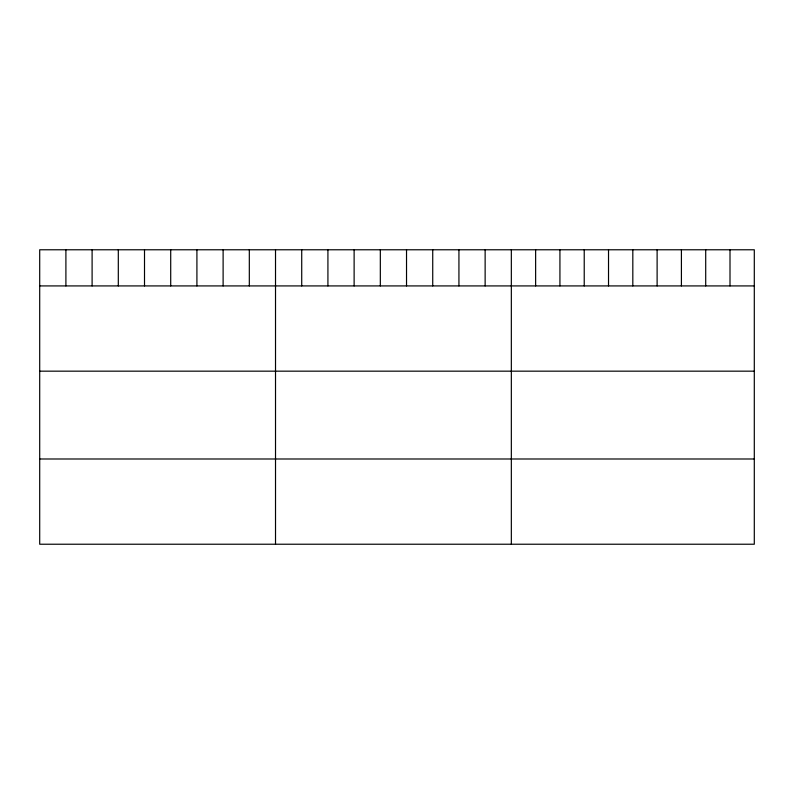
<?xml version="1.0" encoding="UTF-8"?>
<svg xmlns="http://www.w3.org/2000/svg" width="794" height="794" viewBox="0 0 794 794"><rect width="100%" height="100%" fill="white"/><g stroke="black" fill="none" stroke-linecap="round" stroke-linejoin="round"><path stroke-width="1.19" d="M754.3 285.919L754.3 544.227L39.7 544.227L39.7 249.773L754.3 249.773L754.3 285.919L39.7 285.919M39.7 371.165L754.3 371.165M39.7 458.992L754.3 458.992M730.004 249.773L730.004 285.919M705.707 249.773L705.707 285.919M681.411 249.773L681.411 285.919M657.114 249.773L657.114 285.919M632.818 249.773L632.818 285.919M608.522 249.773L608.522 285.919M584.225 249.773L584.225 285.919M559.929 249.773L559.929 285.919M535.632 249.773L535.632 285.919M511.336 249.773L511.336 544.227M485.134 249.773L485.134 285.919M458.932 249.773L458.932 285.919M432.73 249.773L432.73 285.919M406.528 249.773L406.528 285.919M380.326 249.773L380.326 285.919M354.124 249.773L354.124 285.919M327.922 249.773L327.922 285.919M301.72 249.773L301.72 285.919M275.518 249.773L275.518 544.227M249.316 249.773L249.316 285.919M223.114 249.773L223.114 285.919M196.912 249.773L196.912 285.919M170.71 249.773L170.71 285.919M144.508 249.773L144.508 285.919M118.306 249.773L118.306 285.919M92.104 249.773L92.104 285.919M65.902 249.773L65.902 285.919"/></g></svg>
